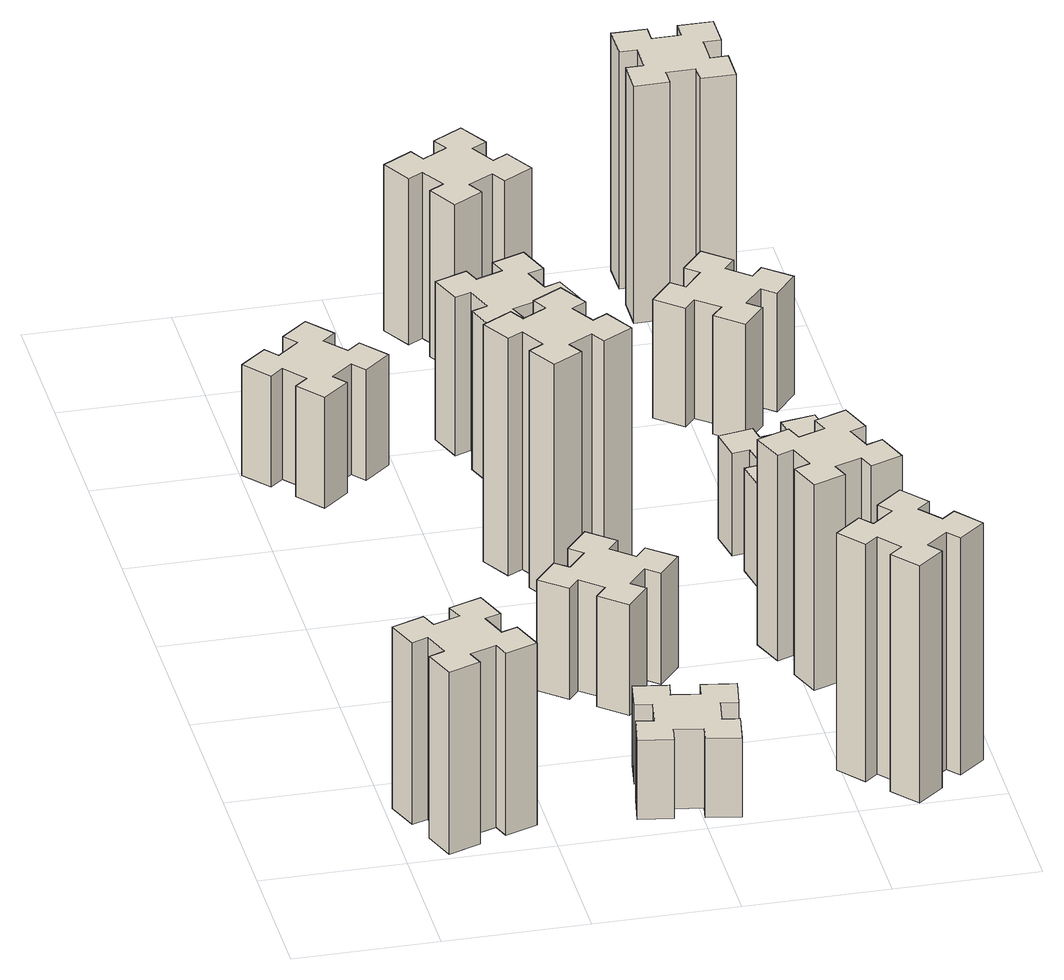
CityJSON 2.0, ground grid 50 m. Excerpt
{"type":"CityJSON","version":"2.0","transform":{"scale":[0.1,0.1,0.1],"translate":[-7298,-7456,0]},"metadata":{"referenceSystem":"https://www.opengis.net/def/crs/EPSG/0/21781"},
"CityObjects":{
"building1":{"type":"Building","attributes":{"class":"1000","function":"1000","usage":"1000","yearOfConstruction":2016,"roofType":"1000","measuredHeight":69,"storeysAboveGround":30,"storeysBelowGround":0},"geometry":[{"type":"Solid","lod":"1","boundaries":[[[[0,1,2,3,4,5,6,7,8,9,10,11,12,13,14,15,16,17,18,19]],[[17,16,20,21]],[[16,15,22,20]],[[15,14,23,22]],[[14,13,24,23]],[[13,12,25,24]],[[12,11,26,25]],[[11,10,27,26]],[[10,9,28,27]],[[9,8,29,28]],[[8,7,30,29]],[[7,6,31,30]],[[6,5,32,31]],[[5,4,33,32]],[[4,3,34,33]],[[3,2,35,34]],[[2,1,36,35]],[[1,0,37,36]],[[0,19,38,37]],[[19,18,39,38]],[[18,17,21,39]],[[24,25,26,27,28,29,30,31,32,33,34,35,36,37,38,39,21,20,22,23]]]]}]},
"building2":{"type":"Building","attributes":{"class":"1000","function":"1000","usage":"1000","yearOfConstruction":2016,"roofType":"1000","measuredHeight":42,"storeysAboveGround":30,"storeysBelowGround":0},"geometry":[{"type":"Solid","lod":"1","boundaries":[[[[40,41,42,43,44,45,46,47,48,49,50,51,52,53,54,55,56,57,58,59]],[[57,56,60,61]],[[56,55,62,60]],[[55,54,63,62]],[[54,53,64,63]],[[53,52,65,64]],[[52,51,66,65]],[[51,50,67,66]],[[50,49,68,67]],[[49,48,69,68]],[[48,47,70,69]],[[47,46,71,70]],[[46,45,72,71]],[[45,44,73,72]],[[44,43,74,73]],[[43,42,75,74]],[[42,41,76,75]],[[41,40,77,76]],[[40,59,78,77]],[[59,58,79,78]],[[58,57,61,79]],[[64,65,66,67,68,69,70,71,72,73,74,75,76,77,78,79,61,60,62,63]]]]}]},
"building3":{"type":"Building","attributes":{"class":"1000","function":"1000","usage":"1000","yearOfConstruction":2016,"roofType":"1000","measuredHeight":30,"storeysAboveGround":30,"storeysBelowGround":0},"geometry":[{"type":"Solid","lod":"1","boundaries":[[[[80,81,82,83,84,85,86,87,88,89,90,91,92,93,94,95,96,97,98,99]],[[97,96,100,101]],[[96,95,102,100]],[[95,94,103,102]],[[94,93,104,103]],[[93,92,105,104]],[[92,91,106,105]],[[91,90,107,106]],[[90,89,108,107]],[[89,88,109,108]],[[88,87,110,109]],[[87,86,111,110]],[[86,85,112,111]],[[85,84,113,112]],[[84,83,114,113]],[[83,82,115,114]],[[82,81,116,115]],[[81,80,117,116]],[[80,99,118,117]],[[99,98,119,118]],[[98,97,101,119]],[[104,105,106,107,108,109,110,111,112,113,114,115,116,117,118,119,101,100,102,103]]]]}]},
"building4":{"type":"Building","attributes":{"class":"1000","function":"1000","usage":"1000","yearOfConstruction":2016,"roofType":"1000","measuredHeight":42,"storeysAboveGround":30,"storeysBelowGround":0},"geometry":[{"type":"Solid","lod":"1","boundaries":[[[[120,121,122,123,124,125,126,127,128,129,130,131,132,133,134,135,136,137,138,139]],[[137,136,140,141]],[[136,135,142,140]],[[135,134,143,142]],[[134,133,144,143]],[[133,132,145,144]],[[132,131,146,145]],[[131,130,147,146]],[[130,129,148,147]],[[129,128,149,148]],[[128,127,150,149]],[[127,126,151,150]],[[126,125,152,151]],[[125,124,153,152]],[[124,123,154,153]],[[123,122,155,154]],[[122,121,156,155]],[[121,120,157,156]],[[120,139,158,157]],[[139,138,159,158]],[[138,137,141,159]],[[144,145,146,147,148,149,150,151,152,153,154,155,156,157,158,159,141,140,142,143]]]]}]},
"building5":{"type":"Building","attributes":{"class":"1000","function":"1000","usage":"1000","yearOfConstruction":2016,"roofType":"1000","measuredHeight":90,"storeysAboveGround":30,"storeysBelowGround":0},"geometry":[{"type":"Solid","lod":"1","boundaries":[[[[160,161,162,163,164,165,166,167,168,169,170,171,172,173,174,175,176,177,178,179]],[[177,176,180,181]],[[176,175,182,180]],[[175,174,183,182]],[[174,173,184,183]],[[173,172,185,184]],[[172,171,186,185]],[[171,170,187,186]],[[170,169,188,187]],[[169,168,189,188]],[[168,167,190,189]],[[167,166,191,190]],[[166,165,192,191]],[[165,164,193,192]],[[164,163,194,193]],[[163,162,195,194]],[[162,161,196,195]],[[161,160,197,196]],[[160,179,198,197]],[[179,178,199,198]],[[178,177,181,199]],[[184,185,186,187,188,189,190,191,192,193,194,195,196,197,198,199,181,180,182,183]]]]}]},
"building6":{"type":"Building","attributes":{"class":"1000","function":"1000","usage":"1000","yearOfConstruction":2016,"roofType":"1000","measuredHeight":60,"storeysAboveGround":30,"storeysBelowGround":0},"geometry":[{"type":"Solid","lod":"1","boundaries":[[[[200,201,202,203,204,205,206,207,208,209,210,211,212,213,214,215,216,217,218,219]],[[217,216,220,221]],[[216,215,222,220]],[[215,214,223,222]],[[214,213,224,223]],[[213,212,225,224]],[[212,211,226,225]],[[211,210,227,226]],[[210,209,228,227]],[[209,208,229,228]],[[208,207,230,229]],[[207,206,231,230]],[[206,205,232,231]],[[205,204,233,232]],[[204,203,234,233]],[[203,202,235,234]],[[202,201,236,235]],[[201,200,237,236]],[[200,219,238,237]],[[219,218,239,238]],[[218,217,221,239]],[[224,225,226,227,228,229,230,231,232,233,234,235,236,237,238,239,221,220,222,223]]]]}]},
"building7":{"type":"Building","attributes":{"class":"1000","function":"1000","usage":"1000","yearOfConstruction":2016,"roofType":"1000","measuredHeight":90,"storeysAboveGround":30,"storeysBelowGround":0},"geometry":[{"type":"Solid","lod":"1","boundaries":[[[[240,241,242,243,244,245,246,247,248,249,250,251,252,253,254,255,256,257,258,259]],[[257,256,260,261]],[[256,255,262,260]],[[255,254,263,262]],[[254,253,264,263]],[[253,252,265,264]],[[252,251,266,265]],[[251,250,267,266]],[[250,249,268,267]],[[249,248,269,268]],[[248,247,270,269]],[[247,246,271,270]],[[246,245,272,271]],[[245,244,273,272]],[[244,243,274,273]],[[243,242,275,274]],[[242,241,276,275]],[[241,240,277,276]],[[240,259,278,277]],[[259,258,279,278]],[[258,257,261,279]],[[264,265,266,267,268,269,270,271,272,273,274,275,276,277,278,279,261,260,262,263]]]]}]},
"building8":{"type":"Building","attributes":{"class":"1000","function":"1000","usage":"1000","yearOfConstruction":2016,"roofType":"1000","measuredHeight":63,"storeysAboveGround":30,"storeysBelowGround":0},"geometry":[{"type":"Solid","lod":"1","boundaries":[[[[280,281,282,283,284,285,286,287,288,289,290,291,292,293,294,295,296,297,298,299]],[[297,296,300,301]],[[296,295,302,300]],[[295,294,303,302]],[[294,293,304,303]],[[293,292,305,304]],[[292,291,306,305]],[[291,290,307,306]],[[290,289,308,307]],[[289,288,309,308]],[[288,287,310,309]],[[287,286,311,310]],[[286,285,312,311]],[[285,284,313,312]],[[284,283,314,313]],[[283,282,315,314]],[[282,281,316,315]],[[281,280,317,316]],[[280,299,318,317]],[[299,298,319,318]],[[298,297,301,319]],[[304,305,306,307,308,309,310,311,312,313,314,315,316,317,318,319,301,300,302,303]]]]}]},
"building9":{"type":"Building","attributes":{"class":"1000","function":"1000","usage":"1000","yearOfConstruction":2016,"roofType":"1000","measuredHeight":78,"storeysAboveGround":30,"storeysBelowGround":0},"geometry":[{"type":"Solid","lod":"1","boundaries":[[[[320,321,322,323,324,325,326,327,328,329,330,331,332,333,334,335,336,337,338,339]],[[337,336,340,341]],[[336,335,342,340]],[[335,334,343,342]],[[334,333,344,343]],[[333,332,345,344]],[[332,331,346,345]],[[331,330,347,346]],[[330,329,348,347]],[[329,328,349,348]],[[328,327,350,349]],[[327,326,351,350]],[[326,325,352,351]],[[325,324,353,352]],[[324,323,354,353]],[[323,322,355,354]],[[322,321,356,355]],[[321,320,357,356]],[[320,339,358,357]],[[339,338,359,358]],[[338,337,341,359]],[[344,345,346,347,348,349,350,351,352,353,354,355,356,357,358,359,341,340,342,343]]]]}]},
"building10":{"type":"Building","attributes":{"class":"1000","function":"1000","usage":"1000","yearOfConstruction":2016,"roofType":"1000","measuredHeight":39,"storeysAboveGround":30,"storeysBelowGround":0},"geometry":[{"type":"Solid","lod":"1","boundaries":[[[[360,361,362,363,364,365,366,367,368,369,370,371,372,373,374,375,376,377,378,379]],[[377,376,380,381]],[[376,375,382,380]],[[375,374,383,382]],[[374,373,384,383]],[[373,372,385,384]],[[372,371,386,385]],[[371,370,387,386]],[[370,369,388,387]],[[369,368,389,388]],[[368,367,390,389]],[[367,366,391,390]],[[366,365,392,391]],[[365,364,393,392]],[[364,363,394,393]],[[363,362,395,394]],[[362,361,396,395]],[[361,360,397,396]],[[360,379,398,397]],[[379,378,399,398]],[[378,377,381,399]],[[384,385,386,387,388,389,390,391,392,393,394,395,396,397,398,399,381,380,382,383]]]]}]},
"building11":{"type":"Building","attributes":{"class":"1000","function":"1000","usage":"1000","yearOfConstruction":2016,"roofType":"1000","measuredHeight":45,"storeysAboveGround":30,"storeysBelowGround":0},"geometry":[{"type":"Solid","lod":"1","boundaries":[[[[400,401,402,403,404,405,406,407,408,409,410,411,412,413,414,415,416,417,418,419]],[[417,416,420,421]],[[416,415,422,420]],[[415,414,423,422]],[[414,413,424,423]],[[413,412,425,424]],[[412,411,426,425]],[[411,410,427,426]],[[410,409,428,427]],[[409,408,429,428]],[[408,407,430,429]],[[407,406,431,430]],[[406,405,432,431]],[[405,404,433,432]],[[404,403,434,433]],[[403,402,435,434]],[[402,401,436,435]],[[401,400,437,436]],[[400,419,438,437]],[[419,418,439,438]],[[418,417,421,439]],[[424,425,426,427,428,429,430,431,432,433,434,435,436,437,438,439,421,420,422,423]]]]}]},
"building12":{"type":"Building","attributes":{"class":"1000","function":"1000","usage":"1000","yearOfConstruction":2016,"roofType":"1000","measuredHeight":90,"storeysAboveGround":30,"storeysBelowGround":0},"geometry":[{"type":"Solid","lod":"1","boundaries":[[[[440,441,442,443,444,445,446,447,448,449,450,451,452,453,454,455,456,457,458,459]],[[457,456,460,461]],[[456,455,462,460]],[[455,454,463,462]],[[454,453,464,463]],[[453,452,465,464]],[[452,451,466,465]],[[451,450,467,466]],[[450,449,468,467]],[[449,448,469,468]],[[448,447,470,469]],[[447,446,471,470]],[[446,445,472,471]],[[445,444,473,472]],[[444,443,474,473]],[[443,442,475,474]],[[442,441,476,475]],[[441,440,477,476]],[[440,459,478,477]],[[459,458,479,478]],[[458,457,461,479]],[[464,465,466,467,468,469,470,471,472,473,474,475,476,477,478,479,461,460,462,463]]]]}]}
},
"vertices":[
[255,366,0],[161,332,0],[140,388,0],[27,347,0],[69,234,0],[125,255,0],[159,161,0],[103,140,0],[144,27,0],[257,69,0],[236,125,0],[330,159,0],[350,103,0],[463,144,0],[422,257,0],[366,236,0],[332,330,0],[388,350,0],[347,463,0],[234,422,0],[332,330,690],[388,350,690],[366,236,690],[422,257,690],[463,144,690],[350,103,690],[330,159,690],[236,125,690],[257,69,690],[144,27,690],[103,140,690],[159,161,690],[125,255,690],[69,234,690],[27,347,690],[140,388,690],[161,332,690],[255,366,690],[234,422,690],[347,463,690],
[278,2349,0],[354,2413,0],[393,2367,0],[485,2444,0],[408,2536,0],[362,2498,0],[297,2574,0],[343,2613,0],[266,2705,0],[174,2628,0],[213,2582,0],[136,2517,0],[98,2563,0],[6,2486,0],[83,2394,0],[129,2433,0],[193,2356,0],[147,2318,0],[224,2226,0],[316,2303,0],[193,2356,420],[147,2318,420],[129,2433,420],[83,2394,420],[6,2486,420],[98,2563,420],[136,2517,420],[213,2582,420],[174,2628,420],[266,2705,420],[343,2613,420],[297,2574,420],[362,2498,420],[408,2536,420],[485,2444,420],[393,2367,420],[354,2413,420],[278,2349,420],[316,2303,420],[224,2226,420],
[886,314,0],[868,215,0],[809,226,0],[788,107,0],[907,87,0],[917,146,0],[1015,128,0],[1005,69,0],[1123,48,0],[1144,167,0],[1085,177,0],[1102,275,0],[1161,265,0],[1182,383,0],[1064,404,0],[1054,345,0],[955,362,0],[966,421,0],[847,442,0],[827,324,0],[955,362,300],[966,421,300],[1054,345,300],[1064,404,300],[1182,383,300],[1161,265,300],[1102,275,300],[1085,177,300],[1144,167,300],[1123,48,300],[1005,69,300],[1015,128,300],[917,146,300],[907,87,300],[788,107,300],[809,226,300],[868,215,300],[886,314,300],[827,324,300],[847,442,300],
[937,876,0],[1002,953,0],[1048,914,0],[1125,1006,0],[1033,1083,0],[994,1037,0],[918,1102,0],[956,1148,0],[864,1225,0],[787,1133,0],[833,1094,0],[769,1018,0],[723,1056,0],[646,964,0],[738,887,0],[776,933,0],[853,869,0],[814,823,0],[906,746,0],[983,838,0],[853,869,420],[814,823,420],[776,933,420],[738,887,420],[646,964,420],[723,1056,420],[769,1018,420],[833,1094,420],[787,1133,420],[864,1225,420],[956,1148,420],[918,1102,420],[994,1037,420],[1033,1083,420],[1125,1006,420],[1048,914,420],[1002,953,420],[937,876,420],[983,838,420],[906,746,420],
[1006,1737,0],[956,1824,0],[1008,1854,0],[948,1958,0],[844,1898,0],[874,1846,0],[787,1796,0],[757,1848,0],[653,1788,0],[713,1684,0],[765,1714,0],[815,1627,0],[763,1597,0],[823,1493,0],[927,1553,0],[897,1605,0],[984,1655,0],[1014,1603,0],[1118,1663,0],[1058,1767,0],[984,1655,900],[1014,1603,900],[897,1605,900],[927,1553,900],[823,1493,900],[763,1597,900],[815,1627,900],[765,1714,900],[713,1684,900],[653,1788,900],[757,1848,900],[787,1796,900],[874,1846,900],[844,1898,900],[948,1958,900],[1008,1854,900],[956,1824,900],[1006,1737,900],[1058,1767,900],[1118,1663,900],
[876,2345,0],[970,2379,0],[990,2323,0],[1103,2364,0],[1062,2477,0],[1006,2456,0],[972,2550,0],[1028,2570,0],[987,2683,0],[874,2642,0],[895,2586,0],[801,2552,0],[780,2608,0],[667,2567,0],[709,2454,0],[765,2475,0],[799,2381,0],[743,2360,0],[784,2247,0],[897,2289,0],[799,2381,600],[743,2360,600],[765,2475,600],[709,2454,600],[667,2567,600],[780,2608,600],[801,2552,600],[895,2586,600],[874,2642,600],[987,2683,600],[1028,2570,600],[972,2550,600],[1006,2456,600],[1062,2477,600],[1103,2364,600],[990,2323,600],[970,2379,600],[876,2345,600],[897,2289,600],[784,2247,600],
[1758,129,0],[1834,193,0],[1873,147,0],[1965,224,0],[1888,316,0],[1842,278,0],[1777,354,0],[1823,393,0],[1746,485,0],[1654,408,0],[1693,362,0],[1616,297,0],[1578,343,0],[1486,266,0],[1563,174,0],[1609,213,0],[1673,136,0],[1627,98,0],[1704,6,0],[1796,83,0],[1673,136,900],[1627,98,900],[1609,213,900],[1563,174,900],[1486,266,900],[1578,343,900],[1616,297,900],[1693,362,900],[1654,408,900],[1746,485,900],[1823,393,900],[1777,354,900],[1842,278,900],[1888,316,900],[1965,224,900],[1873,147,900],[1834,193,900],[1758,129,900],[1796,83,900],[1704,6,900],
[1006,3217,0],[956,3304,0],[1008,3334,0],[948,3438,0],[844,3378,0],[874,3326,0],[787,3276,0],[757,3328,0],[653,3268,0],[713,3164,0],[765,3194,0],[815,3107,0],[763,3077,0],[823,2973,0],[927,3033,0],[897,3085,0],[984,3135,0],[1014,3083,0],[1118,3143,0],[1058,3247,0],[984,3135,630],[1014,3083,630],[897,3085,630],[927,3033,630],[823,2973,630],[763,3077,630],[815,3107,630],[765,3194,630],[713,3164,630],[653,3268,630],[757,3328,630],[787,3276,630],[874,3326,630],[844,3378,630],[948,3438,630],[1008,3334,630],[956,3304,630],[1006,3217,630],[1058,3247,630],[1118,3143,630],
[1505,995,0],[1539,901,0],[1483,880,0],[1524,767,0],[1637,809,0],[1616,865,0],[1710,899,0],[1730,843,0],[1843,884,0],[1802,997,0],[1746,976,0],[1712,1070,0],[1768,1090,0],[1727,1203,0],[1614,1162,0],[1635,1106,0],[1541,1072,0],[1520,1128,0],[1407,1087,0],[1449,974,0],[1541,1072,780],[1520,1128,780],[1635,1106,780],[1614,1162,780],[1727,1203,780],[1768,1090,780],[1712,1070,780],[1746,976,780],[1802,997,780],[1843,884,780],[1730,843,780],[1710,899,780],[1616,865,780],[1637,809,780],[1524,767,780],[1483,880,780],[1539,901,780],[1505,995,780],[1449,974,780],[1407,1087,780],
[1655,1742,0],[1557,1725,0],[1547,1784,0],[1428,1763,0],[1449,1645,0],[1508,1655,0],[1526,1557,0],[1467,1547,0],[1487,1428,0],[1606,1449,0],[1595,1508,0],[1694,1526,0],[1704,1467,0],[1822,1487,0],[1801,1606,0],[1742,1595,0],[1725,1694,0],[1784,1704,0],[1763,1822,0],[1645,1801,0],[1725,1694,390],[1784,1704,390],[1742,1595,390],[1801,1606,390],[1822,1487,390],[1704,1467,390],[1694,1526,390],[1595,1508,390],[1606,1449,390],[1487,1428,390],[1467,1547,390],[1526,1557,390],[1508,1655,390],[1449,1645,390],[1428,1763,390],[1547,1784,390],[1557,1725,390],[1655,1742,390],[1645,1801,390],[1763,1822,390],
[1734,2617,0],[1658,2682,0],[1696,2728,0],[1604,2805,0],[1527,2713,0],[1573,2674,0],[1509,2598,0],[1463,2636,0],[1386,2544,0],[1478,2467,0],[1516,2513,0],[1593,2449,0],[1554,2403,0],[1646,2326,0],[1723,2418,0],[1677,2456,0],[1742,2533,0],[1788,2494,0],[1865,2586,0],[1773,2663,0],[1742,2533,450],[1788,2494,450],[1677,2456,450],[1723,2418,450],[1646,2326,450],[1554,2403,450],[1593,2449,450],[1516,2513,450],[1478,2467,450],[1386,2544,450],[1463,2636,450],[1509,2598,450],[1573,2674,450],[1527,2713,450],[1604,2805,450],[1696,2728,450],[1658,2682,450],[1734,2617,450],[1773,2663,450],[1865,2586,450],
[1575,3195,0],[1675,3195,0],[1675,3135,0],[1795,3135,0],[1795,3255,0],[1735,3255,0],[1735,3355,0],[1795,3355,0],[1795,3475,0],[1675,3475,0],[1675,3415,0],[1575,3415,0],[1575,3475,0],[1455,3475,0],[1455,3355,0],[1515,3355,0],[1515,3255,0],[1455,3255,0],[1455,3135,0],[1575,3135,0],[1515,3255,900],[1455,3255,900],[1515,3355,900],[1455,3355,900],[1455,3475,900],[1575,3475,900],[1575,3415,900],[1675,3415,900],[1675,3475,900],[1795,3475,900],[1795,3355,900],[1735,3355,900],[1735,3255,900],[1795,3255,900],[1795,3135,900],[1675,3135,900],[1675,3195,900],[1575,3195,900],[1575,3135,900],[1455,3135,900]
]}
